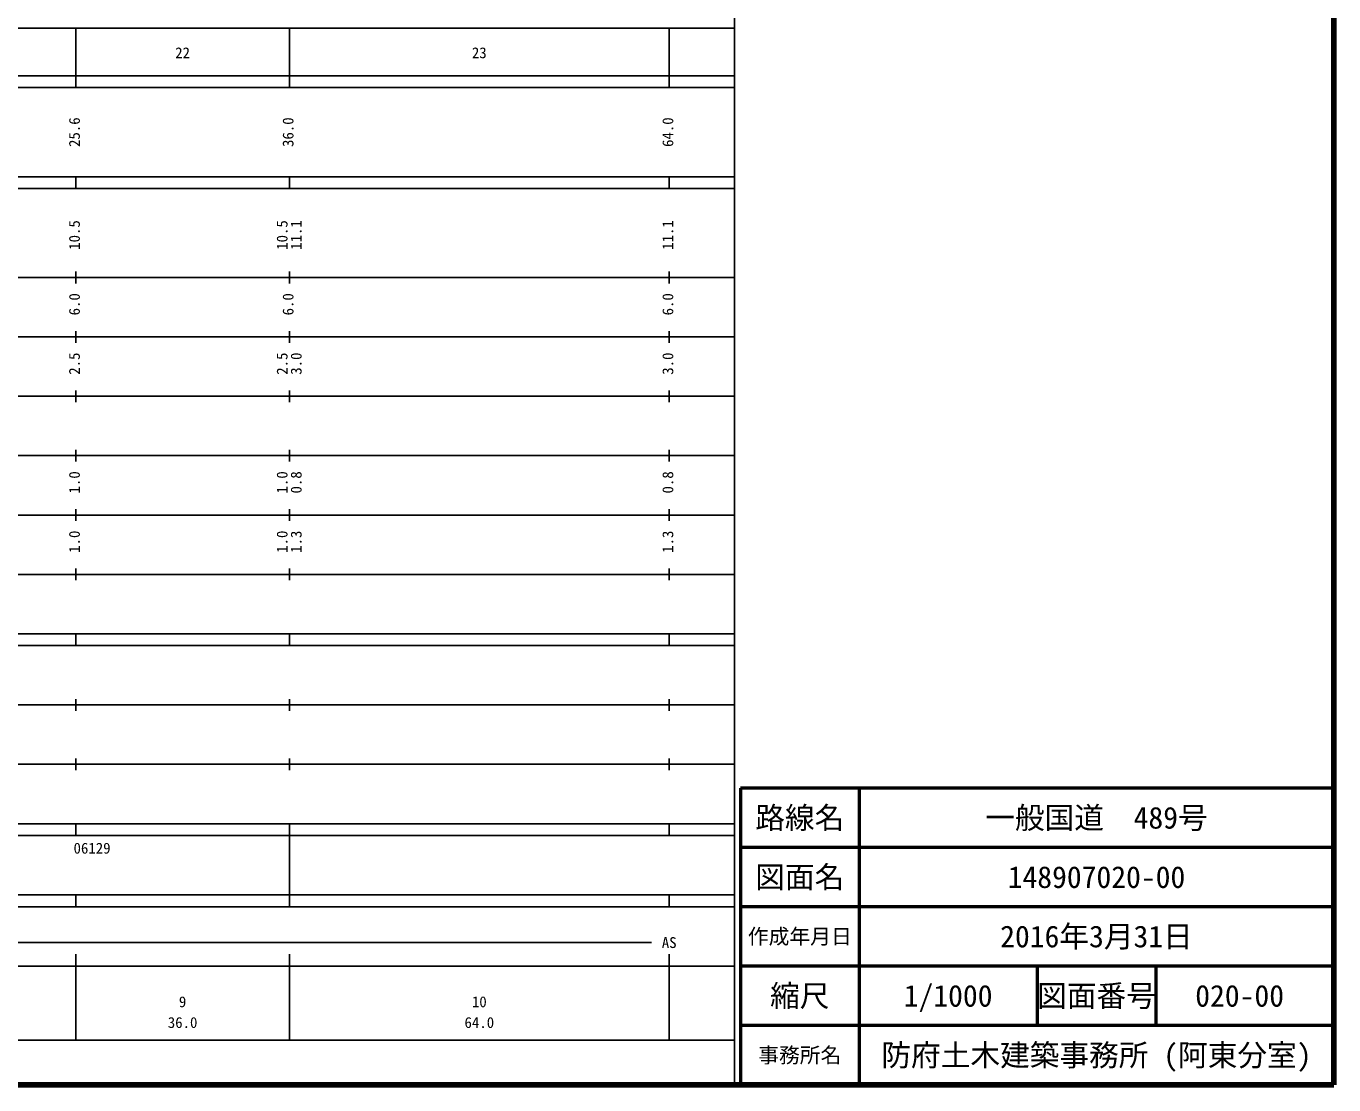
# Model space of a CAD drawing. Units: millimetres on the paper, enlarged 1000 times. Extents: x 40000 to 680000, y 20000 to 380000.
# Drawn here: x 459635 to 680000, y 20000 to 198357 of the extents above; entities that cross this region are included whole.
import ezdxf
from ezdxf.enums import TextEntityAlignment as Align

# ---------------------------------------------------------------- set-up
doc = ezdxf.new("R2010")
doc.units = ezdxf.units.MM
doc.header["$LTSCALE"] = 1000
for name, color, linetype, lineweight in [('M-TTL', 2, 'Continuous', 140), ('M-TTL-BAND', 7, 'Continuous', 25), ('M-TTL-FRAM', 2, 'Continuous', 50), ('M-TTL-LINE', 7, 'Continuous', 50)]:
    doc.layers.add(name, color=color, linetype=linetype, lineweight=lineweight)
doc.layers.add('M-TTL-TXT', color=7, linetype='Continuous')
doc.styles.add('ＭＳ ゴシック', font='')
doc.styles.get('ＭＳ ゴシック').set_extended_font_data('MS Gothic')

msp = doc.modelspace()

# ---------------------------------------------------------------- linework, layer by layer
at = {"layer": 'M-TTL'}
for p, q in [((680000, 20000), (680000, 380000)), ((40000, 20000), (680000, 20000))]:
    msp.add_line(p, q, dxfattribs=at)
at = {"layer": 'M-TTL-BAND'}
for p, q in [((579000, 20000), (579000, 370000)), ((68000, 198000), (579000, 198000)), ((468000, 188000), (468000, 198000)), ((504000, 188000), (504000, 198000)), ((568000, 188000), (568000, 198000)), ((40000, 190000), (579000, 190000)), ((40000, 188000), (579000, 188000)), ((40000, 173000), (579000, 173000)), ((468000, 171000), (468000, 173000)), ((504000, 171000), (504000, 173000)), ((568000, 171000), (568000, 173000)), ((40000, 171000), (579000, 171000)), ((468000, 155000), (468000, 157000)), ((504000, 155000), (504000, 157000)), ((568000, 155000), (568000, 157000)), ((40000, 156000), (579000, 156000)), ((46000, 146000), (579000, 146000)), ((468000, 145000), (468000, 147000)), ((504000, 145000), (504000, 147000)), ((568000, 145000), (568000, 147000)), ((468000, 135000), (468000, 137000)), ((504000, 135000), (504000, 137000)), ((568000, 135000), (568000, 137000)), ((52000, 136000), (579000, 136000)), ((46000, 126000), (579000, 126000)), ((468000, 125000), (468000, 127000)), ((504000, 125000), (504000, 127000)), ((568000, 125000), (568000, 127000)), ((468000, 115000), (468000, 117000)), ((504000, 115000), (504000, 117000)), ((568000, 115000), (568000, 117000)), ((52000, 116000), (579000, 116000)), ((46000, 106000), (579000, 106000)), ((468000, 105000), (468000, 107000)), ((504000, 105000), (504000, 107000)), ((568000, 105000), (568000, 107000)), ((40000, 96000), (579000, 96000)), ((468000, 94000), (468000, 96000)), ((504000, 94000), (504000, 96000)), ((568000, 94000), (568000, 96000)), ((40000, 94000), (579000, 94000)), ((49000, 84000), (579000, 84000)), ((468000, 83000), (468000, 85000)), ((504000, 83000), (504000, 85000)), ((568000, 83000), (568000, 85000)), ((468000, 73000), (468000, 75000)), ((504000, 73000), (504000, 75000)), ((568000, 73000), (568000, 75000)), ((40000, 74000), (579000, 74000)), ((40000, 64000), (579000, 64000)), ((468000, 62000), (468000, 64000)), ((504000, 62000), (504000, 64000)), ((568000, 62000), (568000, 64000)), ((40000, 62000), (579000, 62000)), ((504000, 52000), (504000, 62000)), ((40000, 52000), (579000, 52000)), ((468000, 50000), (468000, 52000)), ((504000, 50000), (504000, 52000)), ((568000, 50000), (568000, 52000)), ((40000, 50000), (579000, 50000)), ((71000, 44000), (565000, 44000)), ((468000, 27500), (468000, 42000)), ((504000, 27500), (504000, 42000)), ((568000, 27500), (568000, 42000)), ((40000, 40000), (579000, 40000)), ((68000, 27500), (579000, 27500))]:
    msp.add_line(p, q, dxfattribs=at)
at = {"layer": 'M-TTL-FRAM'}
for p, q in [((680000, 70000), (580000, 70000)), ((580000, 70000), (580000, 20000))]:
    msp.add_line(p, q, dxfattribs=at)
at = {"layer": 'M-TTL-LINE'}
for p, q in [((600000, 70000), (600000, 20000)), ((680000, 60000), (580000, 60000)), ((680000, 50000), (580000, 50000)), ((680000, 40000), (580000, 40000)), ((630000, 40000), (630000, 30000)), ((650000, 40000), (650000, 30000)), ((680000, 30000), (580000, 30000))]:
    msp.add_line(p, q, dxfattribs=at)

# ---------------------------------------------------------------- texts
at = {"layer": 'M-TTL-BAND', "style": 'ＭＳ ゴシック'}
for s, p in [('22', (486000, 192405)), ('23', (536000, 192405)), ('AS', (568000, 42500)), ('9', (486000, 32523)), ('10', (536000, 32523)), ('36.0', (486000, 29033)), ('64.0', (536000, 29033))]:
    msp.add_text(s, height=1833, dxfattribs=at).set_placement(p, align=Align.BOTTOM_CENTER)
for s, p in [('25.6', (469232, 180500)), ('36.0', (505232, 180500)), ('64.0', (569232, 180500)), ('10.5', (469232, 163174)), ('10.5', (504232, 163174)), ('11.1', (506602, 163174)), ('11.1', (569232, 163174)), ('6.0', (469232, 151500)), ('6.0', (505232, 151500)), ('6.0', (569232, 151500)), ('3.0', (506602, 141500)), ('3.0', (569232, 141500)), ('2.5', (469232, 141500)), ('2.5', (504232, 141500)), ('1.0', (469232, 121500)), ('1.0', (504232, 121500)), ('0.8', (506602, 121500)), ('0.8', (569232, 121500)), ('1.0', (469232, 111500)), ('1.0', (504232, 111500)), ('1.3', (506602, 111500)), ('1.3', (569232, 111500))]:
    msp.add_text(s, height=1833, rotation=90, dxfattribs=at).set_placement(p, align=Align.BOTTOM_CENTER)
msp.add_text('06129', height=1833, dxfattribs=at).set_placement((467624, 58405), align=Align.BOTTOM_LEFT)
at = {"layer": 'M-TTL-TXT', "style": 'ＭＳ ゴシック'}
for s, height, p in [('路線名', 3666, (590000, 65000)), ('路線名', 3666, (590000, 65000)), ('一般国道\u3000489号', 3666, (640000, 65000)), ('図面名', 3666, (590000, 55000)), ('図面名', 3666, (590000, 55000)), ('148907020-00', 3666, (640000, 55000)), ('作成年月日', 2566, (590000, 45000)), ('作成年月日', 2566, (590000, 45000)), ('2016年3月31日', 3666, (640000, 45000)), ('縮尺', 3666, (590000, 35000)), ('縮尺', 3666, (590000, 35000)), ('1/1000', 3666, (615000, 35000)), ('図面番号', 3666, (640000, 35000)), ('図面番号', 3666, (640000, 35000)), ('020-00', 3666, (664125, 35000)), ('事務所名', 2566, (590000, 25000)), ('事務所名', 2566, (590000, 25000)), ('防府土木建築事務所 (阿東分室)', 3666, (640000, 25000))]:
    msp.add_text(s, height=height, dxfattribs=at).set_placement(p, align=Align.MIDDLE_CENTER)

doc.saveas('drawing.dxf')
